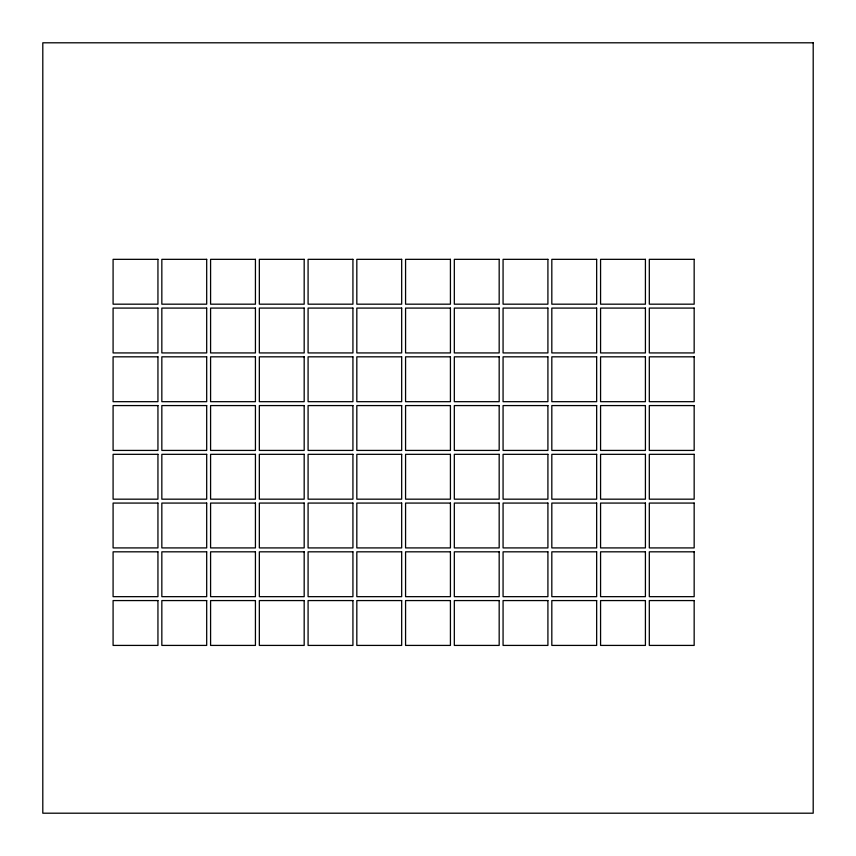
<?xml version="1.0" encoding="UTF-8"?>
<svg xmlns="http://www.w3.org/2000/svg" width="856" height="856" viewBox="0 0 856 856"><rect width="100%" height="100%" fill="white"/><g stroke="black" fill="none" stroke-linecap="round" stroke-linejoin="round"><path stroke-width="1.28" d="M813.2 42.8L42.8 42.8L42.8 813.2L813.2 813.2L813.2 42.8M157.943 259.336L113.088 259.336L113.088 304.18L157.943 304.18L157.943 259.336M206.692 259.336L161.838 259.336L161.838 304.18L206.692 304.18L206.692 259.336M255.43 259.336L210.587 259.336L210.587 304.18L255.43 304.18L255.43 259.336M304.18 259.336L259.336 259.336L259.336 304.18L304.18 304.18L304.18 259.336M352.929 259.336L308.085 259.336L308.085 304.18L352.929 304.18L352.929 259.336M401.678 259.336L356.824 259.336L356.824 304.18L401.678 304.18L401.678 259.336M450.427 259.336L405.573 259.336L405.573 304.18L450.427 304.18L450.427 259.336M499.176 259.336L454.322 259.336L454.322 304.18L499.176 304.18L499.176 259.336M547.915 259.336L503.071 259.336L503.071 304.18L547.915 304.18L547.915 259.336M596.664 259.336L551.82 259.336L551.82 304.18L596.664 304.18L596.664 259.336M645.413 259.336L600.57 259.336L600.57 304.18L645.413 304.18L645.413 259.336M694.163 259.336L649.308 259.336L649.308 304.18L694.163 304.18L694.163 259.336M157.943 308.085L113.088 308.085L113.088 352.929L157.943 352.929L157.943 308.085M206.692 308.085L161.838 308.085L161.838 352.929L206.692 352.929L206.692 308.085M255.43 308.085L210.587 308.085L210.587 352.929L255.43 352.929L255.43 308.085M304.18 308.085L259.336 308.085L259.336 352.929L304.18 352.929L304.18 308.085M352.929 308.085L308.085 308.085L308.085 352.929L352.929 352.929L352.929 308.085M401.678 308.085L356.824 308.085L356.824 352.929L401.678 352.929L401.678 308.085M450.427 308.085L405.573 308.085L405.573 352.929L450.427 352.929L450.427 308.085M499.176 308.085L454.322 308.085L454.322 352.929L499.176 352.929L499.176 308.085M547.915 308.085L503.071 308.085L503.071 352.929L547.915 352.929L547.915 308.085M596.664 308.085L551.82 308.085L551.82 352.929L596.664 352.929L596.664 308.085M645.413 308.085L600.57 308.085L600.57 352.929L645.413 352.929L645.413 308.085M694.163 308.085L649.308 308.085L649.308 352.929L694.163 352.929L694.163 308.085M157.943 356.824L113.088 356.824L113.088 401.678L157.943 401.678L157.943 356.824M206.692 356.824L161.838 356.824L161.838 401.678L206.692 401.678L206.692 356.824M255.43 356.824L210.587 356.824L210.587 401.678L255.43 401.678L255.43 356.824M304.18 356.824L259.336 356.824L259.336 401.678L304.18 401.678L304.18 356.824M352.929 356.824L308.085 356.824L308.085 401.678L352.929 401.678L352.929 356.824M401.678 356.824L356.824 356.824L356.824 401.678L401.678 401.678L401.678 356.824M450.427 356.824L405.573 356.824L405.573 401.678L450.427 401.678L450.427 356.824M499.176 356.824L454.322 356.824L454.322 401.678L499.176 401.678L499.176 356.824M547.915 356.824L503.071 356.824L503.071 401.678L547.915 401.678L547.915 356.824M596.664 356.824L551.82 356.824L551.82 401.678L596.664 401.678L596.664 356.824M645.413 356.824L600.57 356.824L600.57 401.678L645.413 401.678L645.413 356.824M694.163 356.824L649.308 356.824L649.308 401.678L694.163 401.678L694.163 356.824M157.943 405.573L113.088 405.573L113.088 450.427L157.943 450.427L157.943 405.573M206.692 405.573L161.838 405.573L161.838 450.427L206.692 450.427L206.692 405.573M255.43 405.573L210.587 405.573L210.587 450.427L255.43 450.427L255.43 405.573M304.18 405.573L259.336 405.573L259.336 450.427L304.18 450.427L304.18 405.573M352.929 405.573L308.085 405.573L308.085 450.427L352.929 450.427L352.929 405.573M401.678 405.573L356.824 405.573L356.824 450.427L401.678 450.427L401.678 405.573M450.427 405.573L405.573 405.573L405.573 450.427L450.427 450.427L450.427 405.573M499.176 405.573L454.322 405.573L454.322 450.427L499.176 450.427L499.176 405.573M547.915 405.573L503.071 405.573L503.071 450.427L547.915 450.427L547.915 405.573M596.664 405.573L551.82 405.573L551.82 450.427L596.664 450.427L596.664 405.573M645.413 405.573L600.57 405.573L600.57 450.427L645.413 450.427L645.413 405.573M694.163 405.573L649.308 405.573L649.308 450.427L694.163 450.427L694.163 405.573M157.943 454.322L113.088 454.322L113.088 499.176L157.943 499.176L157.943 454.322M206.692 454.322L161.838 454.322L161.838 499.176L206.692 499.176L206.692 454.322M255.43 454.322L210.587 454.322L210.587 499.176L255.43 499.176L255.43 454.322M304.18 454.322L259.336 454.322L259.336 499.176L304.18 499.176L304.18 454.322M352.929 454.322L308.085 454.322L308.085 499.176L352.929 499.176L352.929 454.322M401.678 454.322L356.824 454.322L356.824 499.176L401.678 499.176L401.678 454.322M450.427 454.322L405.573 454.322L405.573 499.176L450.427 499.176L450.427 454.322M499.176 454.322L454.322 454.322L454.322 499.176L499.176 499.176L499.176 454.322M547.915 454.322L503.071 454.322L503.071 499.176L547.915 499.176L547.915 454.322M596.664 454.322L551.82 454.322L551.82 499.176L596.664 499.176L596.664 454.322M645.413 454.322L600.57 454.322L600.57 499.176L645.413 499.176L645.413 454.322M694.163 454.322L649.308 454.322L649.308 499.176L694.163 499.176L694.163 454.322M157.943 503.071L113.088 503.071L113.088 547.915L157.943 547.915L157.943 503.071M206.692 503.071L161.838 503.071L161.838 547.915L206.692 547.915L206.692 503.071M255.43 503.071L210.587 503.071L210.587 547.915L255.43 547.915L255.43 503.071M304.18 503.071L259.336 503.071L259.336 547.915L304.18 547.915L304.18 503.071M352.929 503.071L308.085 503.071L308.085 547.915L352.929 547.915L352.929 503.071M401.678 503.071L356.824 503.071L356.824 547.915L401.678 547.915L401.678 503.071M450.427 503.071L405.573 503.071L405.573 547.915L450.427 547.915L450.427 503.071M499.176 503.071L454.322 503.071L454.322 547.915L499.176 547.915L499.176 503.071M547.915 503.071L503.071 503.071L503.071 547.915L547.915 547.915L547.915 503.071M596.664 503.071L551.82 503.071L551.82 547.915L596.664 547.915L596.664 503.071M645.413 503.071L600.57 503.071L600.57 547.915L645.413 547.915L645.413 503.071M694.163 503.071L649.308 503.071L649.308 547.915L694.163 547.915L694.163 503.071M157.943 551.82L113.088 551.82L113.088 596.664L157.943 596.664L157.943 551.82M206.692 551.82L161.838 551.82L161.838 596.664L206.692 596.664L206.692 551.82M255.43 551.82L210.587 551.82L210.587 596.664L255.43 596.664L255.43 551.82M304.18 551.82L259.336 551.82L259.336 596.664L304.18 596.664L304.18 551.82M352.929 551.82L308.085 551.82L308.085 596.664L352.929 596.664L352.929 551.82M401.678 551.82L356.824 551.82L356.824 596.664L401.678 596.664L401.678 551.82M450.427 551.82L405.573 551.82L405.573 596.664L450.427 596.664L450.427 551.82M499.176 551.82L454.322 551.82L454.322 596.664L499.176 596.664L499.176 551.82M547.915 551.82L503.071 551.82L503.071 596.664L547.915 596.664L547.915 551.82M596.664 551.82L551.82 551.82L551.82 596.664L596.664 596.664L596.664 551.82M645.413 551.82L600.57 551.82L600.57 596.664L645.413 596.664L645.413 551.82M694.163 551.82L649.308 551.82L649.308 596.664L694.163 596.664L694.163 551.82M157.943 600.57L113.088 600.57L113.088 645.413L157.943 645.413L157.943 600.57M206.692 600.57L161.838 600.57L161.838 645.413L206.692 645.413L206.692 600.57M255.43 600.57L210.587 600.57L210.587 645.413L255.43 645.413L255.43 600.57M304.18 600.57L259.336 600.57L259.336 645.413L304.18 645.413L304.18 600.57M352.929 600.57L308.085 600.57L308.085 645.413L352.929 645.413L352.929 600.57M401.678 600.57L356.824 600.57L356.824 645.413L401.678 645.413L401.678 600.57M450.427 600.57L405.573 600.57L405.573 645.413L450.427 645.413L450.427 600.57M499.176 600.57L454.322 600.57L454.322 645.413L499.176 645.413L499.176 600.57M547.915 600.57L503.071 600.57L503.071 645.413L547.915 645.413L547.915 600.57M596.664 600.57L551.82 600.57L551.82 645.413L596.664 645.413L596.664 600.57M645.413 600.57L600.57 600.57L600.57 645.413L645.413 645.413L645.413 600.57M694.163 600.57L649.308 600.57L649.308 645.413L694.163 645.413L694.163 600.57"/></g></svg>
